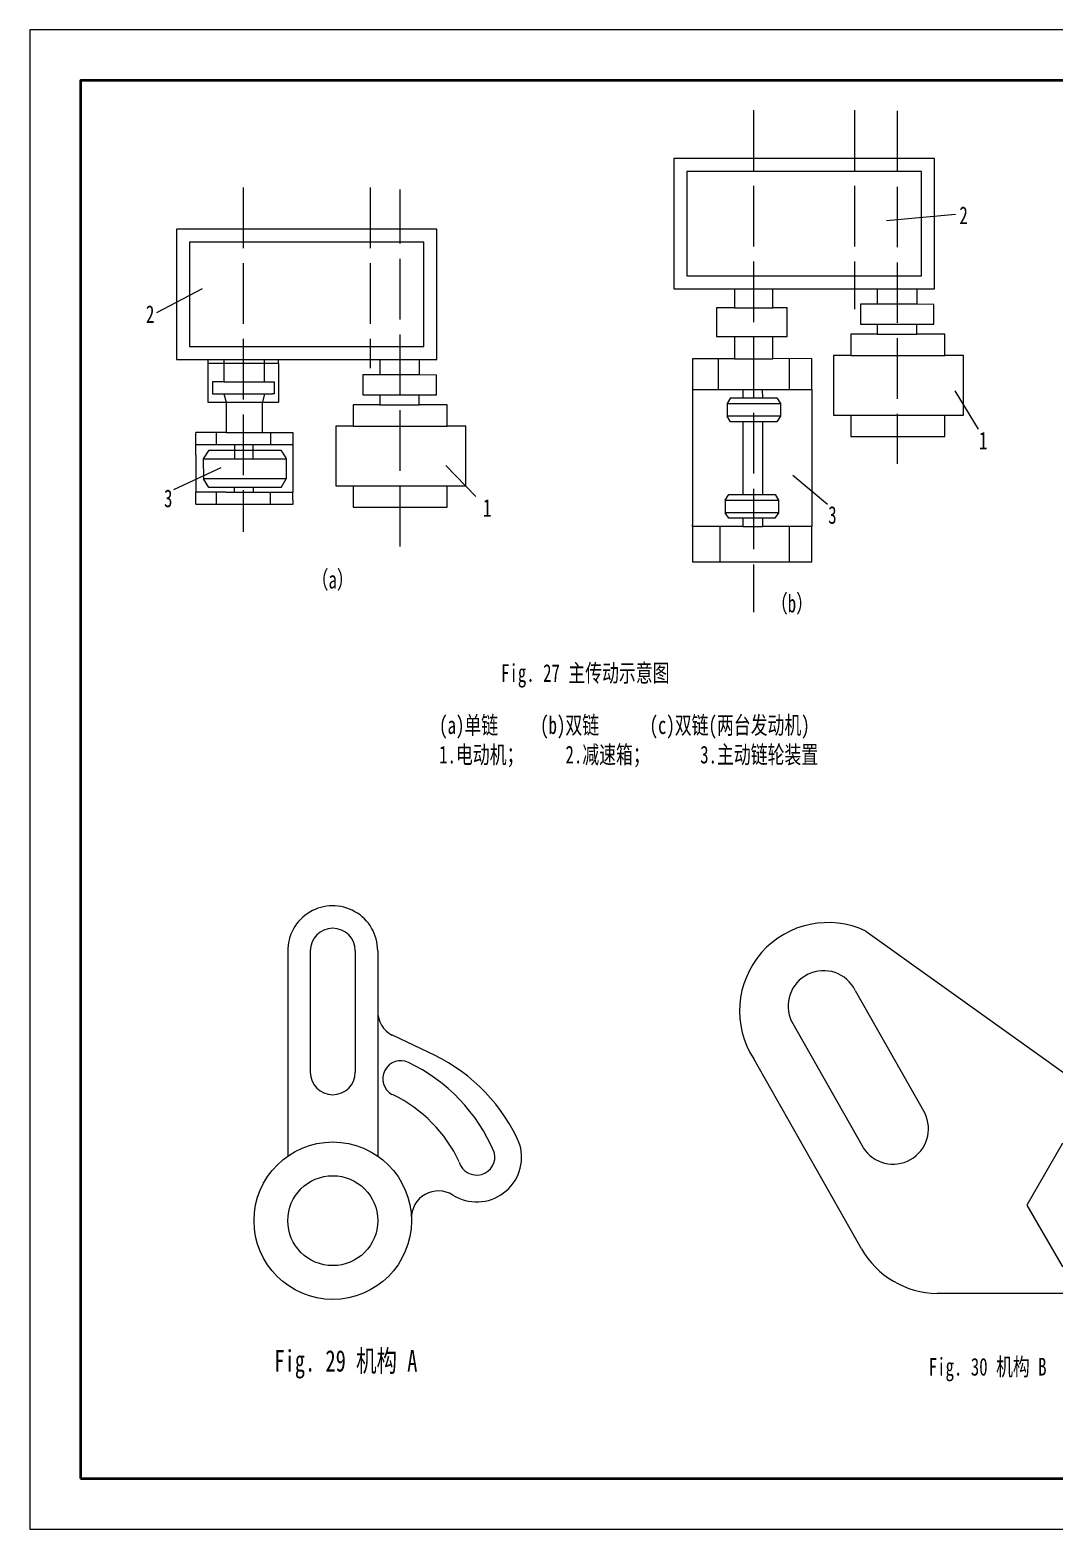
# Model space of a CAD drawing. Header units: millimetres. Extents: x 0 to 420, y 0 to 297.
# Drawn here: x 0 to 202.9, y 0 to 297 of the extents above; entities that cross this region are included whole.
import ezdxf

# ---------------------------------------------------------------- set-up
doc = ezdxf.new("R2010")
doc.units = ezdxf.units.MM
doc.linetypes.add('ACAD_ISO02W100', pattern=[15, 12, -3])
for name, color, linetype in [('中心线', 255, 'ACAD_ISO02W100'), ('实体', 7, 'Continuous'), ('标注', 7, 'Continuous'), ('辅助线', 7, 'Continuous')]:
    doc.layers.add(name, color=color, linetype=linetype)
doc.styles.add('Annotative', font='simfang.ttf', dxfattribs={"width": 0.7})
doc.styles.add('大字', font='simfang.ttf', dxfattribs={"width": 0.7})

msp = doc.modelspace()

# ---------------------------------------------------------------- linework, layer by layer
for p, q in [((165.65, 118.46), (220.32, 79.34)), ((51.09, 114.57), (51.09, 90.99)), ((55.54, 114.57), (55.54, 90.5)), ((64.46, 114.57), (64.46, 90.5)), ((68.91, 114.57), (68.91, 90.99)), ((163.54, 106.7), (177.32, 82.42)), ((165.15, 75.55), (150.94, 100.57)), ((71.95, 97.77), (71.73, 97.88)), ((80.14, 93.85), (71.95, 97.77)), ((164.79, 55.53), (143.41, 93.16)), ((51.09, 90.99), (51.09, 73.89)), ((68.91, 90.99), (68.91, 73.89)), ((68.91, 85.9), (68.91, 85.84)), ((71.95, 86), (71.73, 86.12)), ((211.54, 46.67), (179.77, 46.67))]:
    msp.add_line(p, q)
at = {"color": 1}
msp.add_lwpolyline([(0, 0), (420, 0), (420, 297), (0, 297), (0, 0)], dxfattribs=at)
at = {"lineweight": 50}
msp.add_lwpolyline([(10, 10), (410, 10), (410, 287), (10, 287), (10, 10)], dxfattribs=at)
msp.add_lwpolyline([(204.53, 76.32), (197.53, 64.18), (204.53, 52.05), (218.54, 52.05), (225.55, 64.18), (218.54, 76.32)], close=True)
for radius in [15.6, 8.91, 8.91]:
    msp.add_circle((60, 61.09), radius)
for centre, radius, start, end in [((60, 114.57), 8.91, 0, 181.0734), ((60, 114.57), 4.46, 0, 180), ((158.13, 102.64), 17.51, 64.5674, 212.8367), ((157.25, 103.61), 7.01, 26.1528, 205.7535), ((74.26, 102.59), 5.35, 180, 241.7267), ((73.48, 89.22), 3.57, 64.2933, 240.6141), ((60.04, 61.14), 34.7, 22.9443, 64.4319), ((65.12, 62.49), 34.77, 23.103, 64.413), ((60, 90.5), 4.46, 180, 0), ((60, 61.09), 27.63, 24.8997, 64.3878), ((171.04, 79.3), 7.01, 212.4793, 26.4788), ((88.52, 73.72), 8.91, 237.8947, 15.7718), ((88.52, 73.72), 3.6, 196.1887, 15.1749), ((80.94, 61.64), 5.35, 57.8947, 181.5224), ((180.01, 64.18), 17.51, 209.6052, 269.1848)]:
    msp.add_arc(centre, radius, start, end)
at = {"layer": '中心线'}
for p, q in [((143.4, 281.12), (143.4, 181.64)), ((163.41, 281.12), (163.41, 241.71)), ((171.85, 280.95), (171.85, 211.07)), ((42.26, 265.8), (42.26, 197.59)), ((67.39, 265.8), (67.39, 230)), ((73.37, 194.67), (73.37, 265.41))]:
    msp.add_line(p, q, dxfattribs=at)
at = {"layer": '实体', "color": 255}
for p, q in [((139.61, 245.72), (139.61, 241.93)), ((147.2, 241.93), (147.2, 245.7)), ((167.97, 242.66), (167.97, 245.7)), ((175.72, 245.7), (175.72, 242.66)), ((179.23, 245.7), (179.23, 245.7)), ((179.23, 245.7), (179.23, 245.7)), ((179.23, 245.7), (179.23, 245.7)), ((139.61, 241.93), (136.05, 241.93)), ((136.05, 241.93), (136.05, 236.24)), ((139.61, 241.93), (147.2, 241.93)), ((150.04, 241.93), (147.2, 241.93)), ((150.04, 236.24), (150.04, 241.93)), ((167.97, 242.66), (164.55, 242.66)), ((164.55, 242.66), (164.55, 238.69)), ((175.72, 242.66), (167.97, 242.66)), ((179.14, 242.64), (175.72, 242.66)), ((175.72, 242.64), (175.72, 242.66)), ((179.14, 238.69), (179.14, 242.64)), ((164.55, 238.69), (179.14, 238.69)), ((167.89, 238.67), (167.89, 236.75)), ((175.72, 236.75), (175.72, 238.69)), ((136.05, 236.24), (150.04, 236.24)), ((139.61, 236.24), (139.61, 231.83)), ((147.2, 231.83), (147.2, 236.24)), ((167.89, 236.75), (162.66, 236.75)), ((162.66, 236.75), (162.66, 232.49)), ((167.89, 236.75), (175.72, 236.75)), ((181.29, 236.75), (175.72, 236.75)), ((181.29, 232.49), (181.29, 236.75)), ((35.24, 231.7), (35.24, 230.99)), ((38.43, 231.7), (38.43, 227.29)), ((46.48, 227.29), (46.48, 231.7)), ((49.27, 230.99), (49.27, 231.7)), ((69.39, 228.66), (69.39, 231.7)), ((77.14, 231.69), (77.14, 228.66)), ((80.64, 231.7), (80.64, 231.7)), ((80.64, 231.7), (80.64, 231.7)), ((80.64, 231.7), (80.64, 231.7)), ((139.61, 231.83), (131.29, 231.83)), ((131.29, 231.83), (131.29, 225.77)), ((136.38, 231.83), (136.38, 225.77)), ((139.61, 231.83), (147.2, 231.83)), ((154.91, 231.88), (147.2, 231.83)), ((150.42, 231.85), (150.42, 225.77)), ((154.91, 225.77), (154.91, 231.88)), ((162.66, 232.49), (159.2, 232.49)), ((159.2, 232.49), (159.2, 220.71)), ((162.66, 232.49), (181.29, 232.49)), ((184.97, 232.49), (181.29, 232.49)), ((184.97, 220.71), (184.97, 232.49)), ((35.24, 230.99), (49.27, 230.99)), ((35.24, 230.99), (35.24, 223.29)), ((49.27, 230.99), (49.27, 223.29)), ((38.43, 227.29), (36.2, 227.29)), ((36.2, 227.29), (36.2, 224.89)), ((38.43, 227.29), (46.48, 227.29)), ((46.48, 227.29), (48.4, 227.29)), ((48.4, 227.29), (48.4, 224.89)), ((69.39, 228.66), (65.96, 228.66)), ((65.96, 228.66), (65.96, 224.68)), ((77.14, 228.66), (69.39, 228.66)), ((80.55, 228.64), (77.14, 228.66)), ((77.14, 228.64), (77.14, 228.66)), ((80.55, 224.68), (80.55, 228.64)), ((131.29, 225.77), (154.91, 225.77)), ((131.29, 225.77), (131.29, 198.94)), ((141.24, 225.77), (141.24, 224.09)), ((145.2, 224.09), (145.19, 225.77)), ((154.91, 225.77), (154.91, 198.65)), ((36.2, 224.89), (48.05, 224.89)), ((38.43, 224.89), (38.89, 223.29)), ((38.89, 223.29), (38.89, 217.28)), ((46.48, 224.89), (46.06, 223.29)), ((46.06, 217.28), (46.06, 223.29)), ((48.4, 224.89), (48.05, 224.89)), ((69.3, 222.75), (64.07, 222.75)), ((64.07, 222.75), (64.07, 218.48)), ((65.96, 224.68), (80.55, 224.68)), ((69.3, 224.66), (69.3, 222.75)), ((69.3, 222.75), (77.14, 222.75)), ((77.14, 222.75), (77.14, 224.68)), ((82.7, 222.75), (77.14, 222.75)), ((82.7, 218.48), (82.7, 222.75)), ((138.85, 224.1), (138.14, 223.01)), ((138.14, 223.01), (148.72, 223.01)), ((138.14, 223.01), (138.14, 220.48)), ((138.85, 224.1), (148.01, 224.1)), ((148.01, 224.1), (148.72, 223.01)), ((138.84, 219.39), (138.14, 220.48)), ((148.71, 220.48), (138.14, 220.48)), ((148.71, 220.48), (148, 219.39)), ((159.2, 220.71), (184.97, 220.71)), ((162.64, 220.71), (162.64, 216.49)), ((181.27, 216.49), (181.27, 220.71)), ((38.89, 217.28), (32.85, 217.28)), ((32.85, 212.76), (32.85, 217.28)), ((36.88, 217.27), (36.88, 214.79)), ((38.89, 217.28), (46.06, 217.28)), ((46.06, 217.28), (52.11, 217.28)), ((47.63, 217.19), (47.63, 217.28)), ((47.63, 217.19), (47.63, 214.79)), ((52.11, 217.28), (52.11, 212.76)), ((64.07, 218.48), (60.61, 218.48)), ((60.61, 218.48), (60.61, 206.71)), ((64.07, 218.48), (82.7, 218.48)), ((86.38, 218.48), (82.7, 218.48)), ((86.38, 206.71), (86.38, 218.48)), ((148, 219.39), (138.84, 219.39)), ((141.24, 219.38), (141.24, 204.98)), ((145.2, 204.98), (145.2, 219.38)), ((52.11, 214.79), (32.85, 214.79)), ((40.56, 214.79), (40.56, 212.03)), ((44.23, 212.03), (44.23, 214.79)), ((162.64, 216.49), (181.27, 216.49)), ((32.85, 212.76), (32.85, 205.41)), ((35.42, 213.75), (34.3, 212.03)), ((34.3, 212.03), (50.69, 212.03)), ((35.42, 213.75), (49.71, 213.75)), ((49.71, 213.75), (50.69, 212.2)), ((50.69, 212.2), (50.8, 212.03)), ((50.69, 212.03), (50.8, 212.03)), ((52.11, 212.76), (52.1, 205.41)), ((35.46, 206.38), (34.36, 208.09)), ((50.8, 208.09), (34.36, 208.09)), ((49.75, 206.38), (50.8, 208.09)), ((38.88, 205.41), (32.84, 205.41)), ((32.84, 203.04), (32.84, 205.41)), ((49.75, 206.38), (35.46, 206.38)), ((36.87, 205.41), (36.87, 202.99)), ((38.88, 205.41), (46.05, 205.41)), ((40.56, 205.41), (40.56, 206.38)), ((44.23, 206.38), (44.23, 205.41)), ((46.05, 205.41), (52.1, 205.41)), ((47.62, 205.41), (47.62, 202.99)), ((52.1, 203.91), (52.1, 205.41)), ((60.61, 206.71), (86.38, 206.71)), ((64.06, 206.71), (64.06, 202.48)), ((82.69, 202.48), (82.69, 206.71)), ((137.77, 203.87), (138.48, 204.97)), ((138.48, 204.97), (147.65, 204.97)), ((147.65, 204.97), (148.34, 203.87)), ((52.1, 202.99), (32.84, 202.99)), ((52.1, 203.91), (52.1, 202.99)), ((64.06, 202.48), (82.69, 202.48)), ((137.77, 203.87), (148.34, 203.87)), ((137.77, 203.87), (137.77, 201.34)), ((138.47, 200.25), (137.77, 201.34)), ((148.35, 201.34), (137.77, 201.34)), ((147.63, 200.25), (138.47, 200.25)), ((141.24, 200.25), (141.24, 198.65)), ((145.2, 198.65), (145.2, 200.25)), ((148.35, 201.34), (147.63, 200.25)), ((131.29, 198.65), (131.29, 198.94)), ((141.24, 198.65), (131.29, 198.65)), ((131.29, 198.65), (131.29, 191.63)), ((136.68, 198.65), (136.68, 191.63)), ((141.24, 198.65), (145.2, 198.65)), ((154.91, 198.65), (145.2, 198.65)), ((150.42, 198.65), (150.42, 191.63)), ((154.91, 191.63), (154.91, 198.65))]:
    msp.add_line(p, q, dxfattribs=at)
at = {"layer": '实体'}
for p, q in [((35.24, 223.29), (49.27, 223.29)), ((148.72, 223.01), (148.71, 220.48)), ((34.3, 212.03), (34.36, 208.09)), ((50.8, 212.03), (50.8, 208.09)), ((148.34, 203.87), (148.35, 201.34)), ((131.29, 191.63), (154.91, 191.63))]:
    msp.add_line(p, q, dxfattribs=at)
at = {"layer": '实体', "color": 255}
for points in [[(127.59, 245.7), (179.23, 245.7), (179.23, 271.52), (127.59, 271.52)], [(130.17, 248.28), (176.64, 248.28), (176.64, 268.94), (130.17, 268.94)], [(29.01, 231.7), (80.64, 231.7), (80.64, 257.52), (29.01, 257.52)], [(31.59, 234.28), (78.06, 234.28), (78.06, 254.94), (31.59, 254.94)]]:
    msp.add_lwpolyline(points, close=True, dxfattribs=at)
at = {"layer": '辅助线'}
for p, q in [((183.38, 260.43), (169.74, 259.17)), ((25.11, 241.05), (34.21, 245.79)), ((187.94, 217.88), (183.33, 225.49)), ((28.51, 205.96), (37.91, 210.29)), ((88.37, 204.59), (82.39, 210.68)), ((158.01, 202.96), (151.14, 208.74))]:
    msp.add_line(p, q, dxfattribs=at)

# ---------------------------------------------------------------- texts
at = {"attachment_point": 1, "style": 'Annotative'}
for s, insert, char_height in [('Fig. 27 主传动示意图', (93.35, 171.35), 3.5), ('Fig. 29 机构 A', (48.44, 35.44), 4.2469), ('Fig. 30 机构 B', (178.1, 33.9), 3.5)]:
    msp.add_mtext(s, dxfattribs=dict(at, insert=insert, char_height=char_height))
at = {"layer": '标注', "attachment_point": 1, "style": '大字'}
for s, width, insert, char_height in [('{\\H1.4x;2}', 5.85, (184.17, 262.03), 2.5), ('{\\H1.4x;2}', 5.85, (22.98, 242.45), 2.5), ('{\\H1.4x;1}', 5.85, (188.06, 217.39), 2.5), ('{\\H1.4x;3}', 5.85, (26.56, 205.96), 2.5), ('{\\H1.4x;1}', 5.85, (89.76, 204.07), 2.5), ('{\\H1.4x;3}', 5.85, (158.18, 202.66), 2.5), ('{\\H1.4x;（a）}', 5.85, (55.81, 189.84), 2.5), ('{\\H1.4x;（b）}', 5.85, (146.82, 185.11), 2.5), ('\\pxsm1;(a)单链     (b)双链      (c)双链(两台发动机)\\P1.电动机；     2.减速箱；      3.主动链轮装置', 114.4808, (81.08, 161.02), 3.5)]:
    msp.add_mtext_dynamic_manual_height_columns(s, width=width, gutter_width=12.5, heights=[0], dxfattribs=dict(at, insert=insert, char_height=char_height))

doc.saveas('drawing.dxf')
